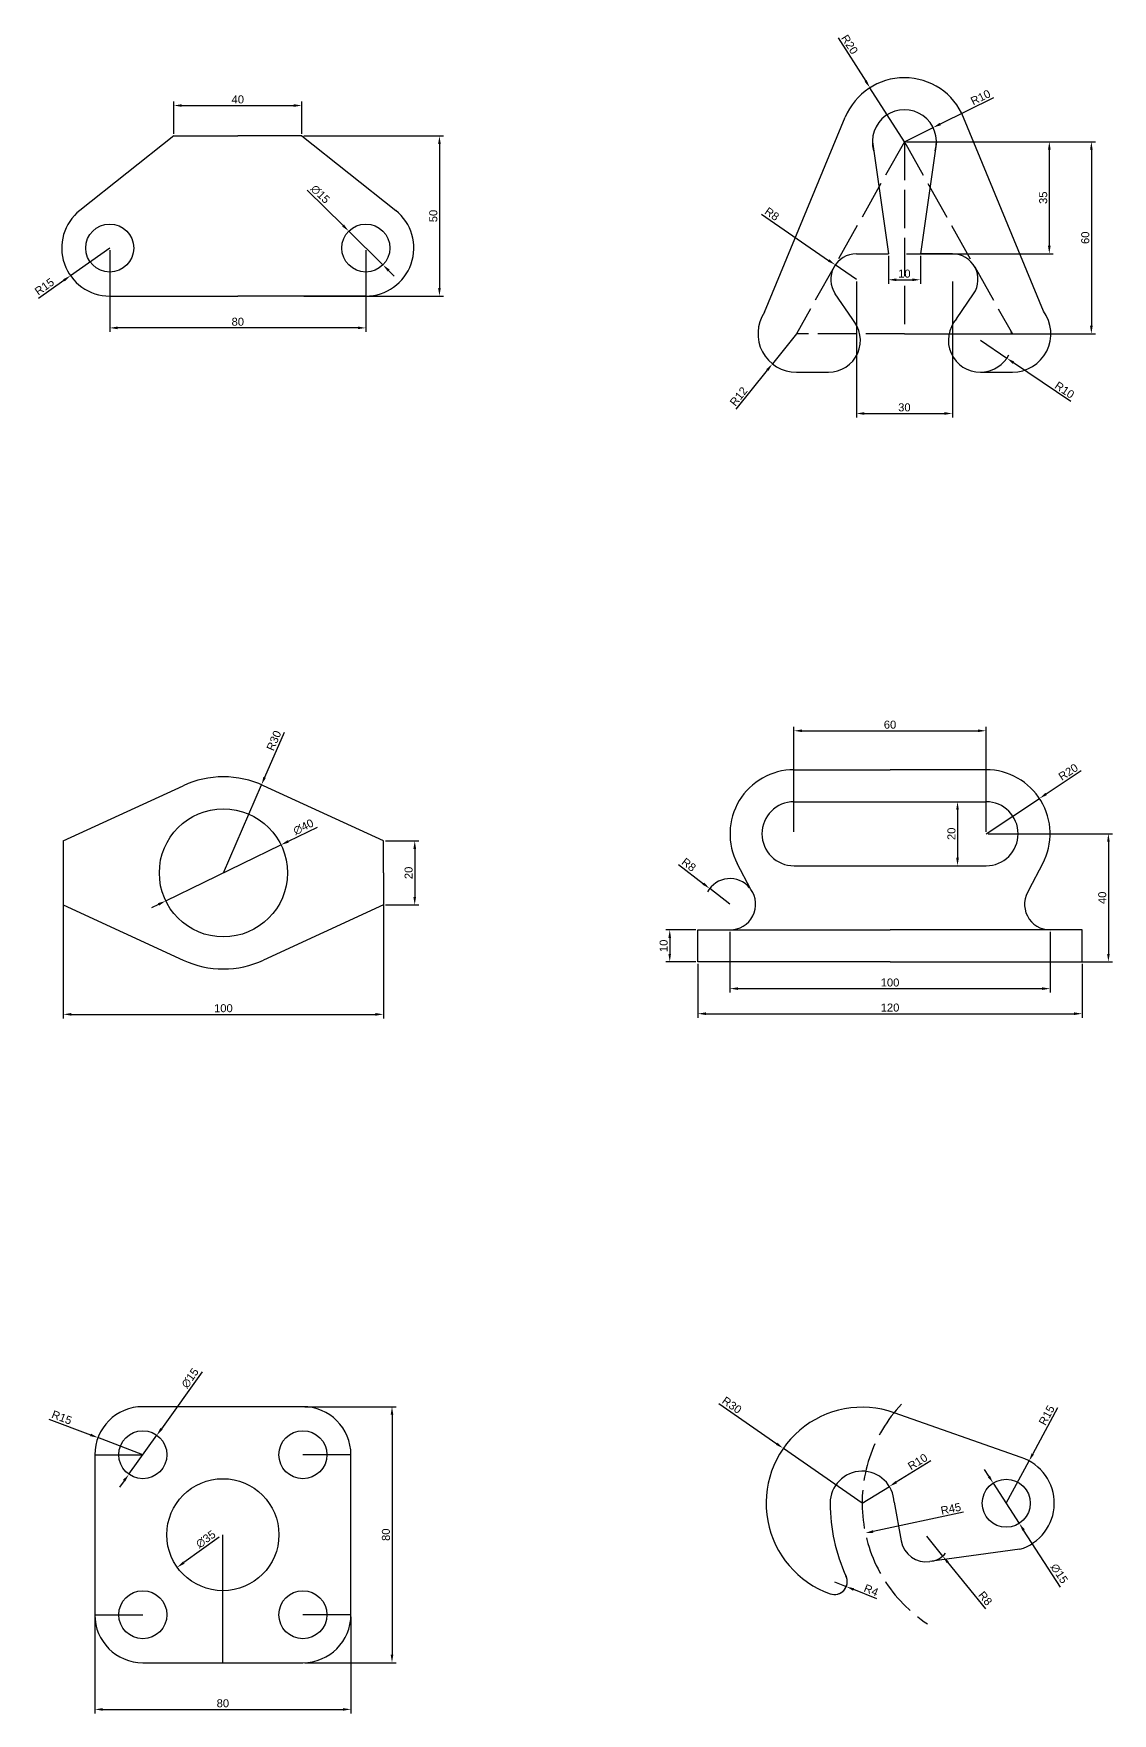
# Model space of a CAD drawing. Header units: millimetres. Extents: x 721 to 8170, y 1595 to 4606.
# Drawn here: x 1250 to 1587, y 1787 to 2311 of the extents above; entities that cross this region are included whole.
import ezdxf

# ---------------------------------------------------------------- set-up
doc = ezdxf.new("R2010")
doc.units = ezdxf.units.MM
doc.linetypes.add('ACAD_ISO02W100', pattern=[15, 12, -3])
doc.layers.get('0').update_dxf_attribs({"color": 255})
doc.layers.add('kesikli', color=50, linetype='ACAD_ISO02W100')
doc.styles.get("Standard").update_dxf_attribs({"font": 'arial.ttf'})
doc.dimstyles.new('ISO-25', dxfattribs={"dimtxt": 2.5, "dimasz": 2.5, "dimexe": 1.25, "dimexo": 0.625, "dimtad": 1, "dimtxsty": 'Standard', "dimcen": 2.5, "dimadec": 0, "dimazin": 0, "dimtfac": 1, "dimtmove": 0, "dimatfit": 3, "dimfxl": 1, "dimarcsym": 0})

# ---------------------------------------------------------------- blocks, each defined once
blk = doc.blocks.new('*D69')
at = {"color": 0, "lineweight": -2, "transparency": 16777216}
for p, q in [((1293.66, 2280.09), (1293.66, 2290.23)), ((1296.16, 2288.98), (1331.16, 2288.98)), ((1333.66, 2280.09), (1333.66, 2290.23))]:
    blk.add_line(p, q, dxfattribs=at)
at = {"color": 0, "transparency": 16777216}
for points in [[(1296.16, 2289.4), (1296.16, 2288.56), (1293.66, 2288.98)], [(1331.16, 2289.4), (1331.16, 2288.56), (1333.66, 2288.98)]]:
    blk.add_solid(points, dxfattribs=at)
at = {"layer": 'Defpoints', "color": 0, "transparency": 16777216}
for p in [(1333.66, 2288.98), (1293.66, 2279.47), (1333.66, 2279.47)]:
    blk.add_point(p, dxfattribs=at)
at = {"color": 0, "transparency": 16777216, "insert": (1313.66, 2290.88), "char_height": 2.5, "attachment_point": 5}
blk.add_mtext('40', dxfattribs=at)
blk = doc.blocks.new('*D70')
at = {"color": 0, "lineweight": -2, "transparency": 16777216}
for p, q in [((1334.28, 2279.47), (1377.9, 2279.47)), ((1376.65, 2276.97), (1376.65, 2231.97)), ((1334.28, 2229.47), (1377.9, 2229.47))]:
    blk.add_line(p, q, dxfattribs=at)
at = {"color": 0, "transparency": 16777216}
for points in [[(1376.23, 2276.97), (1377.06, 2276.97), (1376.65, 2279.47)], [(1376.23, 2231.97), (1377.06, 2231.97), (1376.65, 2229.47)]]:
    blk.add_solid(points, dxfattribs=at)
at = {"layer": 'Defpoints', "color": 0, "transparency": 16777216}
for p in [(1333.66, 2279.47), (1333.66, 2229.47), (1376.65, 2229.47)]:
    blk.add_point(p, dxfattribs=at)
at = {"color": 0, "transparency": 16777216, "insert": (1374.74, 2254.47), "char_height": 2.5, "attachment_point": 5, "rotation": 90}
blk.add_mtext('50', dxfattribs=at)
blk = doc.blocks.new('*D71')
at = {"color": 0, "lineweight": -2, "transparency": 16777216}
for p, q in [((1273.66, 2243.84), (1273.66, 2218.26)), ((1353.66, 2243.84), (1353.66, 2218.26)), ((1351.16, 2219.51), (1276.16, 2219.51))]:
    blk.add_line(p, q, dxfattribs=at)
at = {"color": 0, "transparency": 16777216}
for points in [[(1276.16, 2219.93), (1276.16, 2219.1), (1273.66, 2219.51)], [(1351.16, 2219.93), (1351.16, 2219.1), (1353.66, 2219.51)]]:
    blk.add_solid(points, dxfattribs=at)
at = {"layer": 'Defpoints', "color": 0, "transparency": 16777216}
for p in [(1273.66, 2244.47), (1353.66, 2244.47), (1273.66, 2219.51)]:
    blk.add_point(p, dxfattribs=at)
at = {"color": 0, "transparency": 16777216, "insert": (1313.66, 2221.42), "char_height": 2.5, "attachment_point": 5}
blk.add_mtext('80', dxfattribs=at)
blk = doc.blocks.new('*D72')
at = {"color": 0, "lineweight": -2, "transparency": 16777216}
for p, q in [((1335.36, 2262.54), (1346.54, 2251.49)), ((1358.99, 2239.2), (1348.32, 2249.74)), ((1360.77, 2237.44), (1362.55, 2235.69))]:
    blk.add_line(p, q, dxfattribs=at)
at = {"color": 0, "transparency": 16777216}
for points in [[(1346.83, 2251.79), (1346.25, 2251.2), (1348.32, 2249.74)], [(1361.07, 2237.74), (1360.48, 2237.15), (1358.99, 2239.2)]]:
    blk.add_solid(points, dxfattribs=at)
at = {"layer": 'Defpoints', "color": 0, "transparency": 16777216}
for p in [(1348.32, 2249.74), (1358.99, 2239.2)]:
    blk.add_point(p, dxfattribs=at)
at = {"color": 0, "transparency": 16777216, "insert": (1339.44, 2261.28), "char_height": 2.5, "attachment_point": 5, "rotation": 315.3643}
blk.add_mtext('∅15', dxfattribs=at)
blk = doc.blocks.new('*D73')
at = {"color": 0, "lineweight": -2, "transparency": 16777216}
for p, q in [((1273.66, 2244.47), (1261.4, 2235.82)), ((1251.4, 2228.76), (1259.36, 2234.38))]:
    blk.add_line(p, q, dxfattribs=at)
at = {"color": 0, "transparency": 16777216}
blk.add_solid([(1259.12, 2234.72), (1259.6, 2234.04), (1261.4, 2235.82)], dxfattribs=at)
at = {"layer": 'Defpoints', "color": 0, "transparency": 16777216}
for p in [(1273.66, 2244.47), (1261.4, 2235.82)]:
    blk.add_point(p, dxfattribs=at)
at = {"color": 0, "transparency": 16777216, "insert": (1253.26, 2232.4), "char_height": 2.5, "attachment_point": 5, "rotation": 35.212}
blk.add_mtext('R15', dxfattribs=at)
blk = doc.blocks.new('*D74')
at = {"color": 0, "lineweight": -2, "transparency": 16777216}
for p, q in [((1545.61, 2215.67), (1553.88, 2210.05)), ((1573.81, 2196.5), (1555.95, 2208.64))]:
    blk.add_line(p, q, dxfattribs=at)
blk.add_arc((1545.61, 2215.67), 10, 273.581, 332.962, dxfattribs=at)
at = {"color": 0, "transparency": 16777216}
blk.add_solid([(1556.18, 2208.98), (1555.72, 2208.3), (1553.88, 2210.05)], dxfattribs=at)
at = {"layer": 'Defpoints', "color": 0, "transparency": 16777216}
for p in [(1545.61, 2215.67), (1553.88, 2210.05)]:
    blk.add_point(p, dxfattribs=at)
at = {"color": 0, "transparency": 16777216, "insert": (1571.9, 2200.1), "char_height": 2.5, "attachment_point": 5, "rotation": 325.8}
blk.add_mtext('R10', dxfattribs=at)
blk = doc.blocks.new('*D75')
at = {"color": 0, "lineweight": -2, "transparency": 16777216}
for p, q in [((1501.21, 2310.08), (1509.78, 2296.64)), ((1521.87, 2277.67), (1511.12, 2294.53))]:
    blk.add_line(p, q, dxfattribs=at)
at = {"color": 0, "transparency": 16777216}
blk.add_solid([(1510.13, 2296.86), (1509.43, 2296.42), (1511.12, 2294.53)], dxfattribs=at)
at = {"layer": 'Defpoints', "color": 0, "transparency": 16777216}
for p in [(1511.12, 2294.53), (1521.87, 2277.67)]:
    blk.add_point(p, dxfattribs=at)
at = {"color": 0, "transparency": 16777216, "insert": (1504.76, 2308.06), "char_height": 2.5, "attachment_point": 5, "rotation": 302.5117}
blk.add_mtext('R20', dxfattribs=at)
blk = doc.blocks.new('*D76')
at = {"color": 0, "lineweight": -2, "transparency": 16777216}
for p, q in [((1549.74, 2291.42), (1533.08, 2283.2)), ((1521.87, 2277.67), (1530.84, 2282.09))]:
    blk.add_line(p, q, dxfattribs=at)
at = {"color": 0, "transparency": 16777216}
blk.add_solid([(1532.9, 2283.57), (1533.27, 2282.83), (1530.84, 2282.09)], dxfattribs=at)
at = {"layer": 'Defpoints', "color": 0, "transparency": 16777216}
for p in [(1521.87, 2277.67), (1530.84, 2282.09)]:
    blk.add_point(p, dxfattribs=at)
at = {"color": 0, "transparency": 16777216, "insert": (1545.67, 2291.53), "char_height": 2.5, "attachment_point": 5, "rotation": 26.2743}
blk.add_mtext('R10', dxfattribs=at)
blk = doc.blocks.new('*D77')
at = {"color": 0, "lineweight": -2, "transparency": 16777216}
for p, q in [((1477.26, 2255.02), (1498.22, 2240.61)), ((1506.87, 2234.67), (1500.28, 2239.2))]:
    blk.add_line(p, q, dxfattribs=at)
at = {"color": 0, "transparency": 16777216}
blk.add_solid([(1498.46, 2240.96), (1497.98, 2240.27), (1500.28, 2239.2)], dxfattribs=at)
at = {"layer": 'Defpoints', "color": 0, "transparency": 16777216}
for p in [(1500.28, 2239.2), (1506.87, 2234.67)]:
    blk.add_point(p, dxfattribs=at)
at = {"color": 0, "transparency": 16777216, "insert": (1480.51, 2255.09), "char_height": 2.5, "attachment_point": 5, "rotation": 325.5025}
blk.add_mtext('R8', dxfattribs=at)
blk = doc.blocks.new('*D78')
at = {"color": 0, "lineweight": -2, "transparency": 16777216}
for p, q in [((1522.5, 2277.67), (1568.39, 2277.67)), ((1567.14, 2275.17), (1567.14, 2245.17)), ((1522.5, 2242.67), (1568.39, 2242.67))]:
    blk.add_line(p, q, dxfattribs=at)
at = {"color": 0, "transparency": 16777216}
for points in [[(1566.72, 2275.17), (1567.56, 2275.17), (1567.14, 2277.67)], [(1566.72, 2245.17), (1567.56, 2245.17), (1567.14, 2242.67)]]:
    blk.add_solid(points, dxfattribs=at)
at = {"layer": 'Defpoints', "color": 0, "transparency": 16777216}
for p in [(1521.87, 2277.67), (1521.87, 2242.67), (1567.14, 2242.67)]:
    blk.add_point(p, dxfattribs=at)
at = {"color": 0, "transparency": 16777216, "insert": (1565.24, 2260.17), "char_height": 2.5, "attachment_point": 5, "rotation": 90}
blk.add_mtext('35', dxfattribs=at)
blk = doc.blocks.new('*D79')
at = {"color": 0, "lineweight": -2, "transparency": 16777216}
for p, q in [((1522.5, 2277.67), (1581.53, 2277.67)), ((1580.28, 2275.17), (1580.28, 2220.17)), ((1522.5, 2217.67), (1581.53, 2217.67))]:
    blk.add_line(p, q, dxfattribs=at)
at = {"color": 0, "transparency": 16777216}
for points in [[(1579.86, 2275.17), (1580.69, 2275.17), (1580.28, 2277.67)], [(1579.86, 2220.17), (1580.69, 2220.17), (1580.28, 2217.67)]]:
    blk.add_solid(points, dxfattribs=at)
at = {"layer": 'Defpoints', "color": 0, "transparency": 16777216}
for p in [(1521.87, 2277.67), (1521.87, 2217.67), (1580.28, 2217.67)]:
    blk.add_point(p, dxfattribs=at)
at = {"color": 0, "transparency": 16777216, "insert": (1578.38, 2247.67), "char_height": 2.5, "attachment_point": 5, "rotation": 90}
blk.add_mtext('60', dxfattribs=at)
blk = doc.blocks.new('*D80')
at = {"color": 0, "lineweight": -2, "transparency": 16777216}
for p, q in [((1488.14, 2217.67), (1480.64, 2208.29)), ((1469.31, 2194.12), (1479.08, 2206.34))]:
    blk.add_line(p, q, dxfattribs=at)
at = {"color": 0, "transparency": 16777216}
blk.add_solid([(1478.76, 2206.6), (1479.41, 2206.08), (1480.64, 2208.29)], dxfattribs=at)
at = {"layer": 'Defpoints', "color": 0, "transparency": 16777216}
for p in [(1488.14, 2217.67), (1480.64, 2208.29)]:
    blk.add_point(p, dxfattribs=at)
at = {"color": 0, "transparency": 16777216, "insert": (1470.09, 2198.11), "char_height": 2.5, "attachment_point": 5, "rotation": 51.3552}
blk.add_mtext('R12', dxfattribs=at)
blk = doc.blocks.new('*D81')
at = {"color": 0, "lineweight": -2, "transparency": 16777216}
for p, q in [((1516.87, 2242.04), (1516.87, 2233.29)), ((1526.87, 2242.04), (1526.87, 2233.29)), ((1519.37, 2234.54), (1524.37, 2234.54))]:
    blk.add_line(p, q, dxfattribs=at)
at = {"color": 0, "transparency": 16777216}
for points in [[(1519.37, 2234.96), (1519.37, 2234.13), (1516.87, 2234.54)], [(1524.37, 2234.96), (1524.37, 2234.13), (1526.87, 2234.54)]]:
    blk.add_solid(points, dxfattribs=at)
at = {"layer": 'Defpoints', "color": 0, "transparency": 16777216}
for p in [(1516.87, 2242.67), (1526.87, 2242.67), (1526.87, 2234.54)]:
    blk.add_point(p, dxfattribs=at)
at = {"color": 0, "transparency": 16777216, "insert": (1521.87, 2236.45), "char_height": 2.5, "attachment_point": 5}
blk.add_mtext('10', dxfattribs=at)
blk = doc.blocks.new('*D82')
at = {"color": 0, "lineweight": -2, "transparency": 16777216}
for p, q in [((1359.78, 2059.25), (1370.18, 2059.25)), ((1368.93, 2056.75), (1368.93, 2041.75)), ((1359.78, 2039.25), (1370.18, 2039.25))]:
    blk.add_line(p, q, dxfattribs=at)
at = {"color": 0, "transparency": 16777216}
for points in [[(1368.51, 2056.75), (1369.35, 2056.75), (1368.93, 2059.25)], [(1368.51, 2041.75), (1369.35, 2041.75), (1368.93, 2039.25)]]:
    blk.add_solid(points, dxfattribs=at)
at = {"layer": 'Defpoints', "color": 0, "transparency": 16777216}
for p in [(1359.16, 2059.25), (1359.16, 2039.25), (1368.93, 2039.25)]:
    blk.add_point(p, dxfattribs=at)
at = {"color": 0, "transparency": 16777216, "insert": (1367.03, 2049.25), "char_height": 2.5, "attachment_point": 5, "rotation": 90}
blk.add_mtext('20', dxfattribs=at)
blk = doc.blocks.new('*D83')
at = {"color": 0, "lineweight": -2, "transparency": 16777216}
for p, q in [((1259.16, 2048.62), (1259.16, 2003.81)), ((1359.16, 2048.62), (1359.16, 2003.81)), ((1261.66, 2005.06), (1356.66, 2005.06))]:
    blk.add_line(p, q, dxfattribs=at)
at = {"color": 0, "transparency": 16777216}
for points in [[(1261.66, 2005.47), (1261.66, 2004.64), (1259.16, 2005.06)], [(1356.66, 2005.47), (1356.66, 2004.64), (1359.16, 2005.06)]]:
    blk.add_solid(points, dxfattribs=at)
at = {"layer": 'Defpoints', "color": 0, "transparency": 16777216}
for p in [(1259.16, 2049.25), (1359.16, 2049.25), (1359.16, 2005.06)]:
    blk.add_point(p, dxfattribs=at)
at = {"color": 0, "transparency": 16777216, "insert": (1309.16, 2006.96), "char_height": 2.5, "attachment_point": 5}
blk.add_mtext('100', dxfattribs=at)
blk = doc.blocks.new('*D84')
at = {"color": 0, "lineweight": -2, "transparency": 16777216}
for p, q in [((1338.43, 2063.48), (1329.39, 2059.09)), ((1291.17, 2040.51), (1327.15, 2057.99)), ((1288.92, 2039.41), (1286.67, 2038.32))]:
    blk.add_line(p, q, dxfattribs=at)
at = {"color": 0, "transparency": 16777216}
for points in [[(1329.21, 2059.46), (1329.58, 2058.71), (1327.15, 2057.99)], [(1288.74, 2039.79), (1289.11, 2039.04), (1291.17, 2040.51)]]:
    blk.add_solid(points, dxfattribs=at)
at = {"layer": 'Defpoints', "color": 0, "transparency": 16777216}
for p in [(1327.15, 2057.99), (1291.17, 2040.51)]:
    blk.add_point(p, dxfattribs=at)
at = {"color": 0, "transparency": 16777216, "insert": (1334.17, 2063.6), "char_height": 2.5, "attachment_point": 5, "rotation": 25.9249}
blk.add_mtext('∅40', dxfattribs=at)
blk = doc.blocks.new('*D85')
at = {"color": 0, "lineweight": -2, "transparency": 16777216}
for p, q in [((1328.12, 2093.14), (1322.05, 2079.09)), ((1309.16, 2049.25), (1321.06, 2076.79))]:
    blk.add_line(p, q, dxfattribs=at)
at = {"color": 0, "transparency": 16777216}
blk.add_solid([(1321.66, 2079.25), (1322.43, 2078.92), (1321.06, 2076.79)], dxfattribs=at)
at = {"layer": 'Defpoints', "color": 0, "transparency": 16777216}
for p in [(1321.06, 2076.79), (1309.16, 2049.25)]:
    blk.add_point(p, dxfattribs=at)
at = {"color": 0, "transparency": 16777216, "insert": (1324.94, 2090.58), "char_height": 2.5, "attachment_point": 5, "rotation": 66.6377}
blk.add_mtext('R30', dxfattribs=at)
blk = doc.blocks.new('*D86')
at = {"color": 0, "lineweight": -2, "transparency": 16777216}
for p, q in [((1456.77, 2031.46), (1447.33, 2031.46)), ((1448.58, 2028.96), (1448.58, 2023.96)), ((1456.77, 2021.46), (1447.33, 2021.46))]:
    blk.add_line(p, q, dxfattribs=at)
at = {"color": 0, "transparency": 16777216}
for points in [[(1448.16, 2028.96), (1448.99, 2028.96), (1448.58, 2031.46)], [(1448.16, 2023.96), (1448.99, 2023.96), (1448.58, 2021.46)]]:
    blk.add_solid(points, dxfattribs=at)
at = {"layer": 'Defpoints', "color": 0, "transparency": 16777216}
for p in [(1457.39, 2031.46), (1448.58, 2021.46), (1457.39, 2021.46)]:
    blk.add_point(p, dxfattribs=at)
at = {"color": 0, "transparency": 16777216, "insert": (1446.68, 2026.46), "char_height": 2.5, "attachment_point": 5, "rotation": 90}
blk.add_mtext('10', dxfattribs=at)
blk = doc.blocks.new('*D87')
at = {"color": 0, "lineweight": -2, "transparency": 16777216}
for p, q in [((1457.39, 2020.84), (1457.39, 2004.01)), ((1577.39, 2020.84), (1577.39, 2004.01)), ((1459.89, 2005.26), (1574.89, 2005.26))]:
    blk.add_line(p, q, dxfattribs=at)
at = {"color": 0, "transparency": 16777216}
for points in [[(1459.89, 2005.68), (1459.89, 2004.84), (1457.39, 2005.26)], [(1574.89, 2005.68), (1574.89, 2004.84), (1577.39, 2005.26)]]:
    blk.add_solid(points, dxfattribs=at)
at = {"layer": 'Defpoints', "color": 0, "transparency": 16777216}
for p in [(1457.39, 2021.46), (1577.39, 2021.46), (1577.39, 2005.26)]:
    blk.add_point(p, dxfattribs=at)
at = {"color": 0, "transparency": 16777216, "insert": (1517.39, 2007.16), "char_height": 2.5, "attachment_point": 5}
blk.add_mtext('120', dxfattribs=at)
blk = doc.blocks.new('*D88')
at = {"color": 0, "lineweight": -2, "transparency": 16777216}
for p, q in [((1467.39, 2030.84), (1467.39, 2011.84)), ((1567.39, 2030.84), (1567.39, 2011.84)), ((1469.89, 2013.09), (1564.89, 2013.09))]:
    blk.add_line(p, q, dxfattribs=at)
at = {"color": 0, "transparency": 16777216}
for points in [[(1469.89, 2013.51), (1469.89, 2012.68), (1467.39, 2013.09)], [(1564.89, 2013.51), (1564.89, 2012.68), (1567.39, 2013.09)]]:
    blk.add_solid(points, dxfattribs=at)
at = {"layer": 'Defpoints', "color": 0, "transparency": 16777216}
for p in [(1467.39, 2031.46), (1567.39, 2031.46), (1567.39, 2013.09)]:
    blk.add_point(p, dxfattribs=at)
at = {"color": 0, "transparency": 16777216, "insert": (1517.39, 2014.99), "char_height": 2.5, "attachment_point": 5}
blk.add_mtext('100', dxfattribs=at)
blk = doc.blocks.new('*D89')
at = {"color": 0, "lineweight": -2, "transparency": 16777216}
for p, q in [((1548.02, 2061.46), (1586.84, 2061.46)), ((1585.59, 2058.96), (1585.59, 2023.96)), ((1548.02, 2021.46), (1586.84, 2021.46))]:
    blk.add_line(p, q, dxfattribs=at)
at = {"color": 0, "transparency": 16777216}
for points in [[(1585.18, 2058.96), (1586.01, 2058.96), (1585.59, 2061.46)], [(1585.18, 2023.96), (1586.01, 2023.96), (1585.59, 2021.46)]]:
    blk.add_solid(points, dxfattribs=at)
at = {"layer": 'Defpoints', "color": 0, "transparency": 16777216}
for p in [(1547.39, 2061.46), (1547.39, 2021.46), (1585.59, 2021.46)]:
    blk.add_point(p, dxfattribs=at)
at = {"color": 0, "transparency": 16777216, "insert": (1583.69, 2041.46), "char_height": 2.5, "attachment_point": 5, "rotation": 90}
blk.add_mtext('40', dxfattribs=at)
blk = doc.blocks.new('*D90')
at = {"color": 0, "lineweight": -2, "transparency": 16777216}
for p, q in [((1577.11, 2081.16), (1566.15, 2073.89)), ((1547.39, 2061.46), (1564.06, 2072.51))]:
    blk.add_line(p, q, dxfattribs=at)
at = {"color": 0, "transparency": 16777216}
blk.add_solid([(1565.92, 2074.24), (1566.38, 2073.55), (1564.06, 2072.51)], dxfattribs=at)
at = {"layer": 'Defpoints', "color": 0, "transparency": 16777216}
for p in [(1564.06, 2072.51), (1547.39, 2061.46)]:
    blk.add_point(p, dxfattribs=at)
at = {"color": 0, "transparency": 16777216, "insert": (1573.05, 2080.75), "char_height": 2.5, "attachment_point": 5, "rotation": 33.5418}
blk.add_mtext('R20', dxfattribs=at)
blk = doc.blocks.new('*D91')
at = {"color": 0, "lineweight": -2, "transparency": 16777216}
for p, q in [((1487.39, 2062.09), (1487.39, 2094.9)), ((1547.39, 2062.09), (1547.39, 2094.9)), ((1489.89, 2093.65), (1544.89, 2093.65))]:
    blk.add_line(p, q, dxfattribs=at)
at = {"color": 0, "transparency": 16777216}
for points in [[(1489.89, 2094.06), (1489.89, 2093.23), (1487.39, 2093.65)], [(1544.89, 2094.06), (1544.89, 2093.23), (1547.39, 2093.65)]]:
    blk.add_solid(points, dxfattribs=at)
at = {"layer": 'Defpoints', "color": 0, "transparency": 16777216}
for p in [(1547.39, 2093.65), (1487.39, 2061.46), (1547.39, 2061.46)]:
    blk.add_point(p, dxfattribs=at)
at = {"color": 0, "transparency": 16777216, "insert": (1517.39, 2095.55), "char_height": 2.5, "attachment_point": 5}
blk.add_mtext('60', dxfattribs=at)
blk = doc.blocks.new('*D92')
at = {"color": 0, "lineweight": -2, "transparency": 16777216}
for p, q in [((1518.02, 2071.46), (1539.73, 2071.46)), ((1538.48, 2068.96), (1538.48, 2053.96)), ((1518.02, 2051.46), (1539.73, 2051.46))]:
    blk.add_line(p, q, dxfattribs=at)
at = {"color": 0, "transparency": 16777216}
for points in [[(1538.06, 2068.96), (1538.89, 2068.96), (1538.48, 2071.46)], [(1538.06, 2053.96), (1538.89, 2053.96), (1538.48, 2051.46)]]:
    blk.add_solid(points, dxfattribs=at)
at = {"layer": 'Defpoints', "color": 0, "transparency": 16777216}
for p in [(1517.39, 2071.46), (1517.39, 2051.46), (1538.48, 2051.46)]:
    blk.add_point(p, dxfattribs=at)
at = {"color": 0, "transparency": 16777216, "insert": (1536.58, 2061.46), "char_height": 2.5, "attachment_point": 5, "rotation": 90}
blk.add_mtext('20', dxfattribs=at)
blk = doc.blocks.new('*D93')
at = {"color": 0, "lineweight": -2, "transparency": 16777216}
for p, q in [((1451.29, 2051.91), (1459.09, 2045.88)), ((1467.39, 2039.46), (1461.06, 2044.35))]:
    blk.add_line(p, q, dxfattribs=at)
blk.add_arc((1467.39, 2039.46), 8, 39.8985, 151.2648, dxfattribs=at)
at = {"color": 0, "transparency": 16777216}
blk.add_solid([(1459.34, 2046.21), (1458.83, 2045.55), (1461.06, 2044.35)], dxfattribs=at)
at = {"layer": 'Defpoints', "color": 0, "transparency": 16777216}
for p in [(1461.06, 2044.35), (1467.39, 2039.46)]:
    blk.add_point(p, dxfattribs=at)
at = {"color": 0, "transparency": 16777216, "insert": (1454.54, 2051.8), "char_height": 2.5, "attachment_point": 5, "rotation": 322.3124}
blk.add_mtext('R8', dxfattribs=at)
blk = doc.blocks.new('*D94')
at = {"color": 0, "lineweight": -2, "transparency": 16777216}
blk.add_line((1307.88, 1841.69), (1296.8, 1833.76), dxfattribs=at)
at = {"color": 0, "transparency": 16777216}
blk.add_solid([(1296.56, 1834.1), (1297.05, 1833.42), (1294.77, 1832.3)], dxfattribs=at)
at = {"layer": 'Defpoints', "color": 0, "transparency": 16777216}
for p in [(1323.23, 1852.68), (1294.77, 1832.3)]:
    blk.add_point(p, dxfattribs=at)
at = {"color": 0, "transparency": 16777216, "insert": (1303.66, 1841.09), "char_height": 2.5, "attachment_point": 5, "rotation": 35.5962}
blk.add_mtext('∅35', dxfattribs=at)
blk = doc.blocks.new('*D95')
at = {"color": 0, "lineweight": -2, "transparency": 16777216}
for p, q in [((1254.64, 1878.63), (1267.64, 1873.7)), ((1284, 1867.49), (1269.98, 1872.81))]:
    blk.add_line(p, q, dxfattribs=at)
at = {"color": 0, "transparency": 16777216}
blk.add_solid([(1267.79, 1874.08), (1267.49, 1873.31), (1269.98, 1872.81)], dxfattribs=at)
at = {"layer": 'Defpoints', "color": 0, "transparency": 16777216}
for p in [(1269.98, 1872.81), (1284, 1867.49)]:
    blk.add_point(p, dxfattribs=at)
at = {"color": 0, "transparency": 16777216, "insert": (1258.7, 1879.12), "char_height": 2.5, "attachment_point": 5, "rotation": 339.2322}
blk.add_mtext('R15', dxfattribs=at)
blk = doc.blocks.new('*D96')
at = {"color": 0, "lineweight": -2, "transparency": 16777216}
for p, q in [((1302.57, 1893.36), (1289.83, 1875.61)), ((1279.63, 1861.4), (1288.37, 1873.58)), ((1278.17, 1859.37), (1276.71, 1857.33))]:
    blk.add_line(p, q, dxfattribs=at)
at = {"color": 0, "transparency": 16777216}
for points in [[(1289.49, 1875.86), (1290.17, 1875.37), (1288.37, 1873.58)], [(1277.83, 1859.61), (1278.51, 1859.12), (1279.63, 1861.4)]]:
    blk.add_solid(points, dxfattribs=at)
at = {"layer": 'Defpoints', "color": 0, "transparency": 16777216}
for p in [(1288.37, 1873.58), (1279.63, 1861.4)]:
    blk.add_point(p, dxfattribs=at)
at = {"color": 0, "transparency": 16777216, "insert": (1298.76, 1891.43), "char_height": 2.5, "attachment_point": 5, "rotation": 54.3348}
blk.add_mtext('∅15', dxfattribs=at)
blk = doc.blocks.new('*D97')
at = {"color": 0, "lineweight": -2, "transparency": 16777216}
for p, q in [((1334.63, 1882.49), (1363.08, 1882.49)), ((1361.83, 1879.99), (1361.83, 1804.99)), ((1334.63, 1802.49), (1363.08, 1802.49))]:
    blk.add_line(p, q, dxfattribs=at)
at = {"color": 0, "transparency": 16777216}
for points in [[(1361.41, 1879.99), (1362.25, 1879.99), (1361.83, 1882.49)], [(1361.41, 1804.99), (1362.25, 1804.99), (1361.83, 1802.49)]]:
    blk.add_solid(points, dxfattribs=at)
at = {"layer": 'Defpoints', "color": 0, "transparency": 16777216}
for p in [(1334, 1882.49), (1334, 1802.49), (1361.83, 1802.49)]:
    blk.add_point(p, dxfattribs=at)
at = {"color": 0, "transparency": 16777216, "insert": (1359.93, 1842.49), "char_height": 2.5, "attachment_point": 5, "rotation": 90}
blk.add_mtext('80', dxfattribs=at)
blk = doc.blocks.new('*D98')
at = {"color": 0, "lineweight": -2, "transparency": 16777216}
for p, q in [((1269, 1816.87), (1269, 1786.67)), ((1349, 1816.87), (1349, 1786.67)), ((1271.5, 1787.92), (1346.5, 1787.92))]:
    blk.add_line(p, q, dxfattribs=at)
at = {"color": 0, "transparency": 16777216}
for points in [[(1271.5, 1788.33), (1271.5, 1787.5), (1269, 1787.92)], [(1346.5, 1788.33), (1346.5, 1787.5), (1349, 1787.92)]]:
    blk.add_solid(points, dxfattribs=at)
at = {"layer": 'Defpoints', "color": 0, "transparency": 16777216}
for p in [(1269, 1817.49), (1349, 1817.49), (1349, 1787.92)]:
    blk.add_point(p, dxfattribs=at)
at = {"color": 0, "transparency": 16777216, "insert": (1309, 1789.82), "char_height": 2.5, "attachment_point": 5}
blk.add_mtext('80', dxfattribs=at)
blk = doc.blocks.new('*D99')
at = {"color": 0, "lineweight": -2, "transparency": 16777216}
for p, q in [((1530.09, 1865.55), (1519.32, 1858.9)), ((1508.68, 1852.33), (1517.19, 1857.58))]:
    blk.add_line(p, q, dxfattribs=at)
at = {"color": 0, "transparency": 16777216}
blk.add_solid([(1519.1, 1859.25), (1519.54, 1858.54), (1517.19, 1857.58)], dxfattribs=at)
at = {"layer": 'Defpoints', "color": 0, "transparency": 16777216}
for p in [(1517.19, 1857.58), (1508.68, 1852.33)]:
    blk.add_point(p, dxfattribs=at)
at = {"color": 0, "transparency": 16777216, "insert": (1526.02, 1865.27), "char_height": 2.5, "attachment_point": 5, "rotation": 31.6984}
blk.add_mtext('R10', dxfattribs=at)
blk = doc.blocks.new('*D100')
at = {"color": 0, "lineweight": -2, "transparency": 16777216}
for p, q in [((1463.94, 1883.49), (1482.01, 1870.9)), ((1508.68, 1852.33), (1484.07, 1869.47))]:
    blk.add_line(p, q, dxfattribs=at)
at = {"color": 0, "transparency": 16777216}
blk.add_solid([(1482.25, 1871.24), (1481.78, 1870.56), (1484.07, 1869.47)], dxfattribs=at)
at = {"layer": 'Defpoints', "color": 0, "transparency": 16777216}
for p in [(1484.07, 1869.47), (1508.68, 1852.33)]:
    blk.add_point(p, dxfattribs=at)
at = {"color": 0, "transparency": 16777216, "insert": (1467.99, 1882.98), "char_height": 2.5, "attachment_point": 5, "rotation": 325.1469}
blk.add_mtext('R30', dxfattribs=at)
blk = doc.blocks.new('*D101')
at = {"color": 0, "lineweight": -2, "transparency": 16777216}
for p, q in [((1548.26, 1860.73), (1546.9, 1862.83)), ((1549.61, 1858.63), (1557.76, 1846.03)), ((1570.64, 1826.1), (1559.11, 1843.93))]:
    blk.add_line(p, q, dxfattribs=at)
at = {"color": 0, "transparency": 16777216}
for points in [[(1548.6, 1860.95), (1547.91, 1860.5), (1549.61, 1858.63)], [(1559.46, 1844.16), (1558.76, 1843.7), (1557.76, 1846.03)]]:
    blk.add_solid(points, dxfattribs=at)
at = {"layer": 'Defpoints', "color": 0, "transparency": 16777216}
for p in [(1549.61, 1858.63), (1557.76, 1846.03)]:
    blk.add_point(p, dxfattribs=at)
at = {"color": 0, "transparency": 16777216, "insert": (1570.24, 1830.35), "char_height": 2.5, "attachment_point": 5, "rotation": 302.8794}
blk.add_mtext('∅15', dxfattribs=at)
blk = doc.blocks.new('*D102')
at = {"color": 0, "lineweight": -2, "transparency": 16777216}
for p, q in [((1569.72, 1882.1), (1561.98, 1867.73)), ((1553.68, 1852.33), (1560.8, 1865.53))]:
    blk.add_line(p, q, dxfattribs=at)
at = {"color": 0, "transparency": 16777216}
blk.add_solid([(1561.62, 1867.93), (1562.35, 1867.54), (1560.8, 1865.53)], dxfattribs=at)
at = {"layer": 'Defpoints', "color": 0, "transparency": 16777216}
for p in [(1560.8, 1865.53), (1553.68, 1852.33)]:
    blk.add_point(p, dxfattribs=at)
at = {"color": 0, "transparency": 16777216, "insert": (1566.33, 1879.81), "char_height": 2.5, "attachment_point": 5, "rotation": 61.6874}
blk.add_mtext('R15', dxfattribs=at)
blk = doc.blocks.new('*D103')
at = {"color": 0, "lineweight": -2, "transparency": 16777216}
for p, q in [((1506.87, 2234.04), (1506.87, 2191.52)), ((1536.87, 2234.04), (1536.87, 2191.52)), ((1509.37, 2192.77), (1534.37, 2192.77))]:
    blk.add_line(p, q, dxfattribs=at)
at = {"color": 0, "transparency": 16777216}
for points in [[(1509.37, 2193.19), (1509.37, 2192.35), (1506.87, 2192.77)], [(1534.37, 2193.19), (1534.37, 2192.35), (1536.87, 2192.77)]]:
    blk.add_solid(points, dxfattribs=at)
at = {"layer": 'Defpoints', "color": 0, "transparency": 16777216}
for p in [(1506.87, 2234.67), (1536.87, 2234.67), (1536.87, 2192.77)]:
    blk.add_point(p, dxfattribs=at)
at = {"color": 0, "transparency": 16777216, "insert": (1521.87, 2194.67), "char_height": 2.5, "attachment_point": 5}
blk.add_mtext('30', dxfattribs=at)
blk = doc.blocks.new('*D104')
at = {"color": 0, "lineweight": -2, "transparency": 16777216}
for p, q in [((1528.75, 1842), (1533.82, 1835.82)), ((1547.34, 1819.35), (1535.41, 1833.89))]:
    blk.add_line(p, q, dxfattribs=at)
blk.add_arc((1528.75, 1842), 8, 282.3031, 318.3263, dxfattribs=at)
at = {"color": 0, "transparency": 16777216}
blk.add_solid([(1535.73, 1834.15), (1535.09, 1833.62), (1533.82, 1835.82)], dxfattribs=at)
at = {"layer": 'Defpoints', "color": 0, "transparency": 16777216}
for p in [(1528.75, 1842), (1533.82, 1835.82)]:
    blk.add_point(p, dxfattribs=at)
at = {"color": 0, "transparency": 16777216, "insert": (1547.13, 1822.6), "char_height": 2.5, "attachment_point": 5, "rotation": 309.3739}
blk.add_mtext('R8', dxfattribs=at)
blk = doc.blocks.new('*D105')
at = {"color": 0, "lineweight": -2, "transparency": 16777216}
for p, q in [((1500.02, 1827.82), (1503.72, 1826.3)), ((1513.23, 1822.43), (1506.04, 1825.36))]:
    blk.add_line(p, q, dxfattribs=at)
at = {"color": 0, "transparency": 16777216}
blk.add_solid([(1506.19, 1825.75), (1505.88, 1824.97), (1503.72, 1826.3)], dxfattribs=at)
at = {"layer": 'Defpoints', "color": 0, "transparency": 16777216}
for p in [(1500.02, 1827.82), (1503.72, 1826.3)]:
    blk.add_point(p, dxfattribs=at)
at = {"color": 0, "transparency": 16777216, "insert": (1511.5, 1825.16), "char_height": 2.5, "attachment_point": 5, "rotation": 337.8111}
blk.add_mtext('R4', dxfattribs=at)
blk = doc.blocks.new('*D106')
at = {"color": 0, "lineweight": -2, "transparency": 16777216}
blk.add_line((1540.32, 1849.49), (1512.11, 1843.5), dxfattribs=at)
at = {"color": 0, "transparency": 16777216}
blk.add_solid([(1512.02, 1843.91), (1512.2, 1843.09), (1509.67, 1842.98)], dxfattribs=at)
at = {"layer": 'Defpoints', "color": 0, "transparency": 16777216}
for p in [(1553.68, 1852.33), (1509.67, 1842.98)]:
    blk.add_point(p, dxfattribs=at)
at = {"color": 0, "transparency": 16777216, "insert": (1536.39, 1850.59), "char_height": 2.5, "attachment_point": 5, "rotation": 11.9869}
blk.add_mtext('R45', dxfattribs=at)

msp = doc.modelspace()

# ---------------------------------------------------------------- linework, layer by layer
for p, q in [((1478.191, 2224.379), (1503.393, 2285.31)), ((1565.287, 2224.763), (1540.368, 2285.281)), ((1293.657, 2279.468), (1264.338, 2256.222)), ((1293.657, 2279.468), (1313.657, 2279.468)), ((1333.657, 2279.468), (1313.657, 2279.468)), ((1333.657, 2279.468), (1362.976, 2256.222)), ((1511.874, 2277.666), (1516.874, 2242.666)), ((1531.874, 2277.666), (1526.874, 2242.666)), ((1506.874, 2242.666), (1516.874, 2242.666)), ((1536.874, 2242.666), (1526.874, 2242.666)), ((1273.657, 2229.468), (1313.657, 2229.468)), ((1353.657, 2229.468), (1313.657, 2229.468)), ((1505.53, 2222.4), (1500.255, 2230.173)), ((1538.134, 2222.307), (1543.486, 2230.162)), ((1488.137, 2205.666), (1498.137, 2205.666)), ((1545.611, 2205.666), (1555.611, 2205.666)), ((1487.395, 2081.462), (1517.395, 2081.462)), ((1547.395, 2081.462), (1517.395, 2081.462)), ((1259.159, 2059.25), (1296.609, 2076.499)), ((1359.159, 2059.25), (1321.709, 2076.499)), ((1487.395, 2071.462), (1547.395, 2071.462)), ((1259.159, 2059.25), (1259.159, 2039.25)), ((1359.159, 2049.25), (1359.159, 2059.25)), ((1473.914, 2044.099), (1469.68, 2052.179)), ((1560.876, 2044.099), (1565.11, 2052.179)), ((1359.159, 2049.25), (1359.159, 2039.25)), ((1487.395, 2051.462), (1547.395, 2051.462)), ((1259.159, 2039.25), (1296.609, 2022.001)), ((1359.159, 2039.25), (1321.709, 2022.001)), ((1457.395, 2021.462), (1457.395, 2031.462)), ((1457.395, 2031.462), (1517.395, 2031.462)), ((1577.395, 2031.462), (1517.395, 2031.462)), ((1577.395, 2021.462), (1577.395, 2031.462)), ((1467.395, 2021.462), (1457.395, 2021.462)), ((1517.395, 2021.462), (1467.395, 2021.462)), ((1517.395, 2021.462), (1567.395, 2021.462)), ((1567.395, 2021.462), (1577.395, 2021.462)), ((1334.001, 1882.49), (1284.001, 1882.49)), ((1558.357, 1866.582), (1518.686, 1880.612)), ((1269.001, 1867.49), (1269.001, 1817.49)), ((1269.001, 1867.49), (1284.001, 1867.49)), ((1349.001, 1867.49), (1334.001, 1867.49)), ((1349.001, 1817.49), (1349.001, 1867.49)), ((1309.001, 1802.49), (1309.001, 1842.49)), ((1557.92, 1837.939), (1529.837, 1834.079)), ((1503.558, 1829.675), (1503.563, 1829.681)), ((1269.001, 1817.49), (1284.001, 1817.49)), ((1349.001, 1817.49), (1334.001, 1817.49)), ((1284.001, 1802.49), (1334.001, 1802.49))]:
    msp.add_line(p, q)
msp.add_lwpolyline([(1518.679, 1852.635), (1520.878, 1840.57)])
for centre, radius in [((1273.657, 2244.468), 7.5), ((1353.657, 2244.468), 7.5), ((1309.159, 2049.25), 20), ((1284.001, 1867.49), 7.5), ((1334.001, 1867.49), 7.5), ((1309.001, 1842.49), 17.5), ((1553.684, 1852.328), 7.5), ((1284.001, 1817.49), 7.5), ((1334.001, 1817.49), 7.5)]:
    msp.add_circle(centre, radius)
for centre, radius, start, end in [((1521.874, 2277.666), 20, 22.38039, 157.52954), ((1521.874, 2277.666), 10, 343.7398, 196.2602), ((1273.657, 2244.468), 15, 128.40967, 270), ((1353.657, 2244.468), 15, 270, 51.59033), ((1506.874, 2234.666), 8, 90, 214.16382), ((1536.874, 2234.666), 8, 325.73376, 90), ((1488.137, 2217.666), 12, 145.98447, 270), ((1498.137, 2215.666), 10, 270, 42.32851), ((1498.137, 2215.666), 10, 270, 42.32851), ((1545.611, 2215.666), 10, 138.38878, 270), ((1555.611, 2217.666), 12, 270, 36.25667), ((1545.611, 2215.666), 10, 11.53696, 15.20326), ((1309.159, 2049.25), 30, 65.27004, 114.72996), ((1487.395, 2061.462), 20, 90, 207.65632), ((1547.395, 2061.462), 20, 332.34368, 90), ((1487.395, 2061.462), 10, 90, 270), ((1547.395, 2061.462), 10, 270, 90), ((1467.395, 2039.462), 8, 270, 35.42226), ((1567.395, 2039.462), 8, 144.57774, 270), ((1309.159, 2049.25), 30, 245.27004, 294.72996), ((1284.001, 1867.49), 15, 90, 180), ((1334.001, 1867.49), 15, 0, 90), ((1508.684, 1852.328), 30, 70.52338, 250.52878), ((1553.684, 1852.328), 15, 286.40454, 71.84569), ((1508.684, 1852.328), 10, 1.75523, 180), ((1553.684, 1852.328), 55, 180, 204.54924), ((1528.748, 1842.004), 8, 190.32759, 277.82686), ((1500.017, 1827.815), 4, 250.52878, 27.70675), ((1500.017, 1827.815), 4, 250.52878, 24.54924), ((1284.001, 1817.49), 15, 180, 270), ((1334.001, 1817.49), 15, 270, 0)]:
    msp.add_arc(centre, radius, start, end)
at = {"layer": 'kesikli'}
for p, q in [((1521.874, 2277.666), (1499.901, 2238.587)), ((1521.874, 2277.666), (1521.874, 2217.666)), ((1521.874, 2277.666), (1543.847, 2238.587)), ((1499.901, 2238.587), (1488.137, 2217.666)), ((1543.847, 2238.587), (1555.611, 2217.666)), ((1521.874, 2217.666), (1488.137, 2217.666)), ((1521.874, 2217.666), (1555.611, 2217.666))]:
    msp.add_line(p, q, dxfattribs=at)
msp.add_arc((1553.684, 1852.328), 45, 136.55827, 236.91082, dxfattribs=at)

# ---------------------------------------------------------------- dimensions: what is measured, and where the dimension line sits
for center, mpoint, picture, middle in [((1521.874, 2277.666), (1511.125, 2294.532), '*D75', (1503.153, 2307.039)), ((1521.874, 2277.666), (1530.841, 2282.093), '*D76', (1546.509, 2289.827)), ((1506.874, 2234.666), (1500.281, 2239.197), '*D77', (1479.436, 2253.522)), ((1488.137, 2217.666), (1480.644, 2208.294), '*D80', (1471.559, 2196.931)), ((1545.611, 2215.666), (1553.882, 2210.045), '*D74', (1570.829, 2198.528)), ((1309.159, 2049.25), (1321.055, 2076.79), '*D85', (1326.686, 2089.826)), ((1547.395, 2061.462), (1564.064, 2072.513), '*D90', (1574.099, 2079.166)), ((1467.395, 2039.462), (1461.064, 2044.353), '*D93', (1453.378, 2050.291)), ((1508.684, 1852.328), (1484.065, 1869.472), '*D100', (1466.903, 1881.424)), ((1284.001, 1867.49), (1269.976, 1872.809), '*D95', (1258.023, 1877.342)), ((1553.684, 1852.328), (1560.798, 1865.534), '*D102', (1568.006, 1878.913)), ((1508.684, 1852.328), (1517.192, 1857.583), '*D99', (1527.024, 1863.655)), ((1553.684, 1852.328), (1509.665, 1842.982), '*D106', (1536.782, 1848.74)), ((1528.748, 1842.004), (1533.823, 1835.82), '*D104', (1545.659, 1821.397))]:
    dim = msp.add_radius_dim(center=center, mpoint=mpoint, dimstyle='ISO-25')
    dim.commit()
    dim.dimension.update_dxf_attribs({"geometry": picture, "text_midpoint": middle, "dimtype": 164})
for base, p1, p2, picture, middle in [((1333.657, 2288.981), (1293.657, 2279.468), (1333.657, 2279.468), '*D69', (1313.657, 2290.883)), ((1273.657, 2219.514), (1353.657, 2244.468), (1273.657, 2244.468), '*D71', (1313.657, 2221.415)), ((1526.874, 2234.544), (1516.874, 2242.666), (1526.874, 2242.666), '*D81', (1521.874, 2236.445)), ((1536.874, 2192.769), (1506.874, 2234.666), (1536.874, 2234.666), '*D103', (1521.874, 2194.671)), ((1547.395, 2093.648), (1487.395, 2061.462), (1547.395, 2061.462), '*D91', (1517.395, 2095.549)), ((1359.159, 2005.056), (1259.159, 2049.25), (1359.159, 2049.25), '*D83', (1309.159, 2006.957)), ((1567.395, 2013.093), (1467.395, 2031.462), (1567.395, 2031.462), '*D88', (1517.395, 2014.994)), ((1577.395, 2005.26), (1457.395, 2021.462), (1577.395, 2021.462), '*D87', (1517.395, 2007.161)), ((1349.001, 1787.917), (1269.001, 1817.49), (1349.001, 1817.49), '*D98', (1309.001, 1789.818))]:
    dim = msp.add_linear_dim(base=base, p1=p1, p2=p2, dimstyle='ISO-25')
    dim.commit()
    dim.dimension.update_dxf_attribs({"geometry": picture, "text_midpoint": middle})
for base, p1, p2, picture, middle in [((1376.646, 2229.468), (1333.657, 2279.468), (1333.657, 2229.468), '*D70', (1374.745, 2254.468)), ((1567.139, 2242.666), (1521.874, 2277.666), (1521.874, 2242.666), '*D78', (1565.237, 2260.166)), ((1580.277, 2217.666), (1521.874, 2277.666), (1521.874, 2217.666), '*D79', (1578.376, 2247.666)), ((1538.477, 2051.462), (1517.395, 2071.462), (1517.395, 2051.462), '*D92', (1536.575, 2061.462)), ((1368.929, 2039.25), (1359.159, 2059.25), (1359.159, 2039.25), '*D82', (1367.027, 2049.25)), ((1585.594, 2021.462), (1547.395, 2061.462), (1547.395, 2021.462), '*D89', (1583.693, 2041.462)), ((1448.578, 2021.462), (1457.395, 2031.462), (1457.395, 2021.462), '*D86', (1446.676, 2026.462)), ((1361.832, 1802.49), (1334.001, 1882.49), (1334.001, 1802.49), '*D97', (1359.93, 1842.49))]:
    dim = msp.add_linear_dim(base=base, p1=p1, p2=p2, angle=90, dimstyle='ISO-25')
    dim.commit()
    dim.dimension.update_dxf_attribs({"geometry": picture, "text_midpoint": middle})
for p1, p2, picture, middle in [((1358.994, 2239.198), (1348.32, 2249.737), '*D72', (1338.052, 2259.876)), ((1279.629, 1861.397), (1288.374, 1873.583), '*D96', (1300.358, 1890.282)), ((1549.612, 1858.627), (1557.755, 1846.03), '*D101', (1568.586, 1829.275)), ((1323.231, 1852.676), (1294.772, 1832.304), '*D94', (1304.804, 1839.486))]:
    dim = msp.add_diameter_dim_2p(p1=p1, p2=p2, dimstyle='ISO-25')
    dim.commit()
    dim.dimension.update_dxf_attribs({"geometry": picture, "text_midpoint": middle, "dimtype": 163})
for center, mpoint, picture, middle in [((1273.657, 2244.468), (1261.402, 2235.819), '*D73', (1253.262, 2232.401)), ((1500.017, 1827.815), (1503.721, 1826.305), '*D105', (1511.499, 1825.157))]:
    dim = msp.add_radius_dim(center=center, mpoint=mpoint, dimstyle='ISO-25')
    dim.commit()
    dim.dimension.update_dxf_attribs({"geometry": picture, "text_midpoint": middle})
dim = msp.add_diameter_dim_2p(p1=(1291.171, 2040.506), p2=(1327.146, 2057.994), dimstyle='ISO-25')
dim.commit()
dim.dimension.update_dxf_attribs({"geometry": '*D84', "text_midpoint": (1335.035, 2061.829)})

doc.saveas('drawing.dxf')
